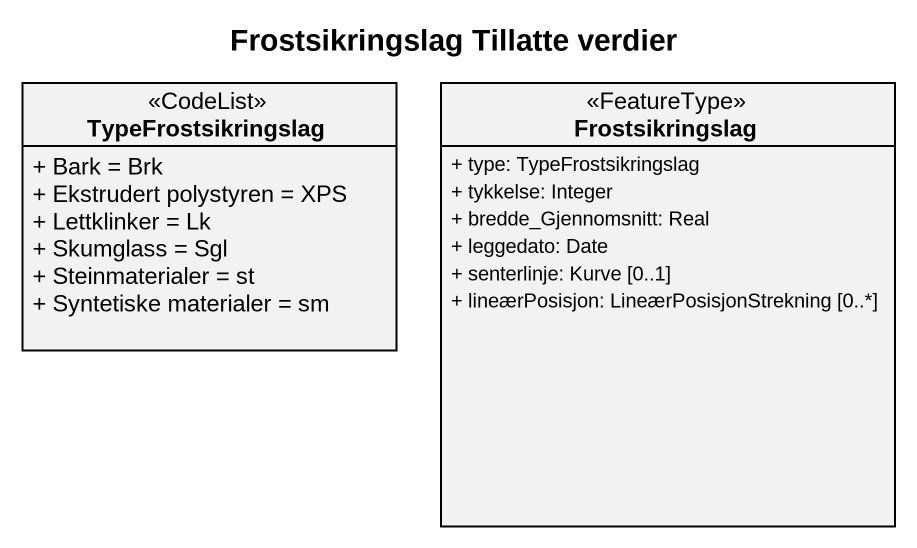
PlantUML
@startuml
title Frostsikringslag Tillatte verdier
hide circle
hide empty members
skinparam classAttributeIconSize 0
class TypeFrostsikringslag <<CodeList>> {
  + Bark = Brk
  + Ekstrudert polystyren = XPS
  + Lettklinker = Lk
  + Skumglass = Sgl
  + Steinmaterialer = st
  + Syntetiske materialer = sm
}
class Frostsikringslag <<FeatureType>> {
  + type: TypeFrostsikringslag
  + tykkelse: Integer
  + bredde_Gjennomsnitt: Real
  + leggedato: Date
  + senterlinje: Kurve [0..1]
  + lineærPosisjon: LineærPosisjonStrekning [0..*]
}
@enduml
